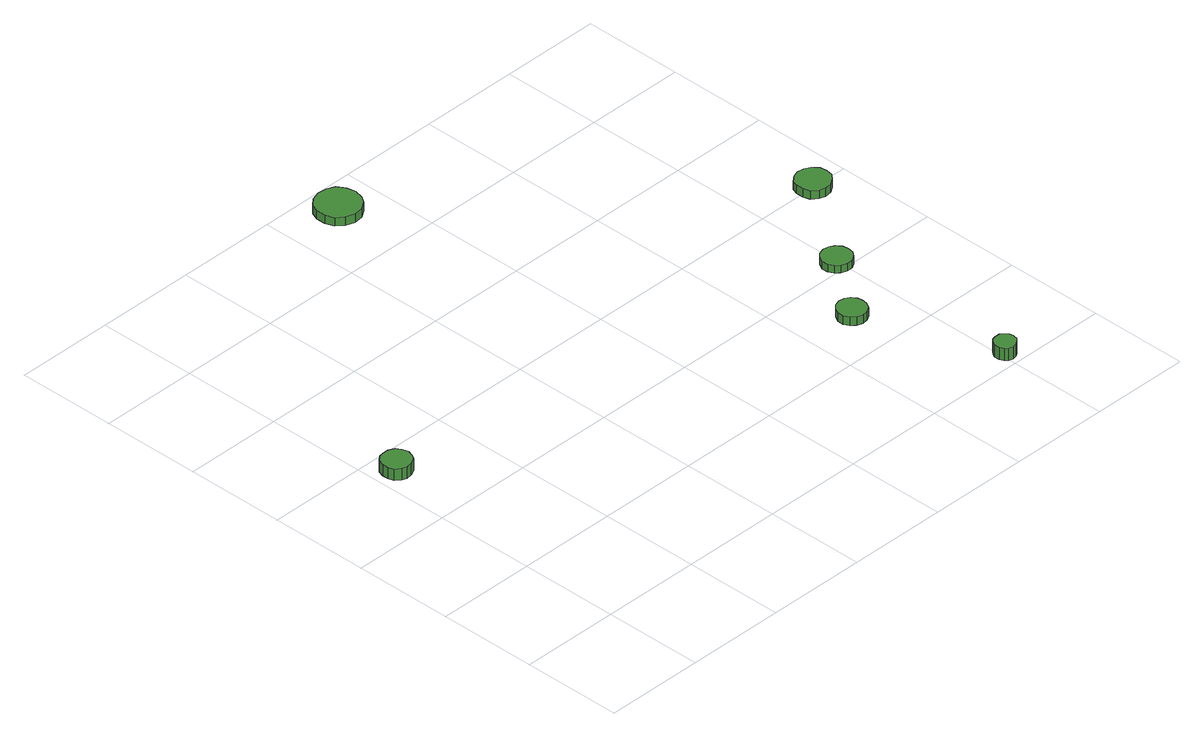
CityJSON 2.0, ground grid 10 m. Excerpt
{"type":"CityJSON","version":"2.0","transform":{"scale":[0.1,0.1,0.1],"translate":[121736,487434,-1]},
"CityObjects":{
"tree1":{"type":"SolitaryVegetationObject","attributes":{"function":"something"},"geometry":[{"type":"MultiSurface","lod":"1","boundaries":[[[0,1,2,3,4,5,6,7,8,9,10,11,12,13,14]],[[15,16,17,18,19,20,21,22,23,24,25,26,27,28,29]],[[0,29,28,1]],[[1,28,27,2]],[[2,27,26,3]],[[3,26,25,4]],[[4,25,24,5]],[[5,24,23,6]],[[6,23,22,7]],[[7,22,21,8]],[[8,21,20,9]],[[9,20,19,10]],[[10,19,18,11]],[[11,18,17,12]],[[12,17,16,13]],[[13,16,15,14]],[[14,15,29,0]]]}]},
"tree2":{"type":"SolitaryVegetationObject","attributes":{"function":"something"},"geometry":[{"type":"MultiSurface","lod":"1","boundaries":[[[30,31,32,33,34,35,36,37,38,39,40,41,42,43,44]],[[45,46,47,48,49,50,51,52,53,54,55,56,57,58,59]],[[30,59,58,31]],[[31,58,57,32]],[[32,57,56,33]],[[33,56,55,34]],[[34,55,54,35]],[[35,54,53,36]],[[36,53,52,37]],[[37,52,51,38]],[[38,51,50,39]],[[39,50,49,40]],[[40,49,48,41]],[[41,48,47,42]],[[42,47,46,43]],[[43,46,45,44]],[[44,45,59,30]]]}]},
"tree3":{"type":"SolitaryVegetationObject","attributes":{"function":"something"},"geometry":[{"type":"MultiSurface","lod":"1","boundaries":[[[60,61,62,63,64,65,66,67,68,69,70,71,72,73,74]],[[75,76,77,78,79,80,81,82,83,84,85,86,87,88,89]],[[60,89,88,61]],[[61,88,87,62]],[[62,87,86,63]],[[63,86,85,64]],[[64,85,84,65]],[[65,84,83,66]],[[66,83,82,67]],[[67,82,81,68]],[[68,81,80,69]],[[69,80,79,70]],[[70,79,78,71]],[[71,78,77,72]],[[72,77,76,73]],[[73,76,75,74]],[[74,75,89,60]]]}]},
"tree4":{"type":"SolitaryVegetationObject","attributes":{"function":"something"},"geometry":[{"type":"MultiSurface","lod":"1","boundaries":[[[90,91,92,93,94,95,96,97,98,99,100,101,102,103,104]],[[105,106,107,108,109,110,111,112,113,114,115,116,117,118,119]],[[90,119,118,91]],[[91,118,117,92]],[[92,117,116,93]],[[93,116,115,94]],[[94,115,114,95]],[[95,114,113,96]],[[96,113,112,97]],[[97,112,111,98]],[[98,111,110,99]],[[99,110,109,100]],[[100,109,108,101]],[[101,108,107,102]],[[102,107,106,103]],[[103,106,105,104]],[[104,105,119,90]]]}]},
"tree5":{"type":"SolitaryVegetationObject","attributes":{"function":"something"},"geometry":[{"type":"MultiSurface","lod":"1","boundaries":[[[120,121,122,123,124,125,126,127,128,129,130,131,132,133,134]],[[135,136,137,138,139,140,141,142,143,144,145,146,147,148,149]],[[120,149,148,121]],[[121,148,147,122]],[[122,147,146,123]],[[123,146,145,124]],[[124,145,144,125]],[[125,144,143,126]],[[126,143,142,127]],[[127,142,141,128]],[[128,141,140,129]],[[129,140,139,130]],[[130,139,138,131]],[[131,138,137,132]],[[132,137,136,133]],[[133,136,135,134]],[[134,135,149,120]]]}]},
"tree6":{"type":"SolitaryVegetationObject","attributes":{"function":"something"},"geometry":[{"type":"MultiSurface","lod":"1","boundaries":[[[150,151,152,153,154,155,156,157,158,159,160,161,162,163,164]],[[165,166,167,168,169,170,171,172,173,174,175,176,177,178,179]],[[150,179,178,151]],[[151,178,177,152]],[[152,177,176,153]],[[153,176,175,154]],[[154,175,174,155]],[[155,174,173,156]],[[156,173,172,157]],[[157,172,171,158]],[[158,171,170,159]],[[159,170,169,160]],[[160,169,168,161]],[[161,168,167,162]],[[162,167,166,163]],[[163,166,165,164]],[[164,165,179,150]]]}]}
},
"vertices":[
[38,276,19],[36,282,19],[33,287,19],[27,290,19],[21,290,19],[16,289,19],[11,285,19],[9,279,19],[9,273,19],[11,267,19],[16,263,19],[21,261,19],[27,262,19],[33,265,19],[36,270,19],[36,270,7],[33,265,7],[27,262,7],[21,261,7],[16,263,7],[11,267,7],[9,273,7],[9,279,7],[11,285,7],[16,289,7],[21,290,7],[27,290,7],[33,287,7],[36,282,7],[38,276,7],
[279,570,16],[277,579,16],[272,587,16],[264,591,16],[255,592,16],[246,589,16],[239,583,16],[236,575,16],[236,566,16],[239,557,16],[246,551,16],[255,548,16],[264,549,16],[272,554,16],[277,561,16],[277,561,7],[272,554,7],[264,549,7],[255,548,7],[246,551,7],[239,557,7],[236,566,7],[236,575,7],[239,583,7],[246,589,7],[255,592,7],[264,591,7],[272,587,7],[277,579,7],[279,570,7],
[467,148,16],[466,154,16],[463,159,16],[458,162,16],[452,163,16],[446,161,16],[442,157,16],[439,151,16],[439,145,16],[442,140,16],[446,136,16],[452,134,16],[458,135,16],[463,138,16],[466,143,16],[466,143,7],[463,138,7],[458,135,7],[452,134,7],[446,136,7],[442,140,7],[439,145,7],[439,151,7],[442,157,7],[446,161,7],[452,163,7],[458,162,7],[463,159,7],[466,154,7],[467,148,7],
[514,15,22],[513,19,22],[510,22,22],[507,25,22],[502,25,22],[498,24,22],[495,21,22],[493,17,22],[493,12,22],[495,8,22],[498,5,22],[502,4,22],[507,5,22],[510,7,22],[513,10,22],[513,10,9],[510,7,9],[507,5,9],[502,4,9],[498,5,9],[495,8,9],[493,12,9],[493,17,9],[495,21,9],[498,24,9],[502,25,9],[507,25,9],[510,22,9],[513,19,9],[514,15,9],
[513,210,15],[512,216,15],[508,221,15],[503,224,15],[497,225,15],[491,223,15],[487,219,15],[484,213,15],[484,207,15],[487,202,15],[491,198,15],[497,196,15],[503,196,15],[508,199,15],[512,204,15],[512,204,7],[508,199,7],[503,196,7],[497,196,7],[491,198,7],[487,202,7],[484,207,7],[484,213,7],[487,219,7],[491,223,7],[497,225,7],[503,224,7],[508,221,7],[512,216,7],[513,210,7],
[580,300,16],[579,307,16],[574,313,16],[568,316,16],[561,317,16],[555,315,16],[549,310,16],[547,304,16],[547,297,16],[549,290,16],[555,285,16],[561,283,16],[568,284,16],[574,288,16],[579,293,16],[579,293,7],[574,288,7],[568,284,7],[561,283,7],[555,285,7],[549,290,7],[547,297,7],[547,304,7],[549,310,7],[555,315,7],[561,317,7],[568,316,7],[574,313,7],[579,307,7],[580,300,7]
]}
